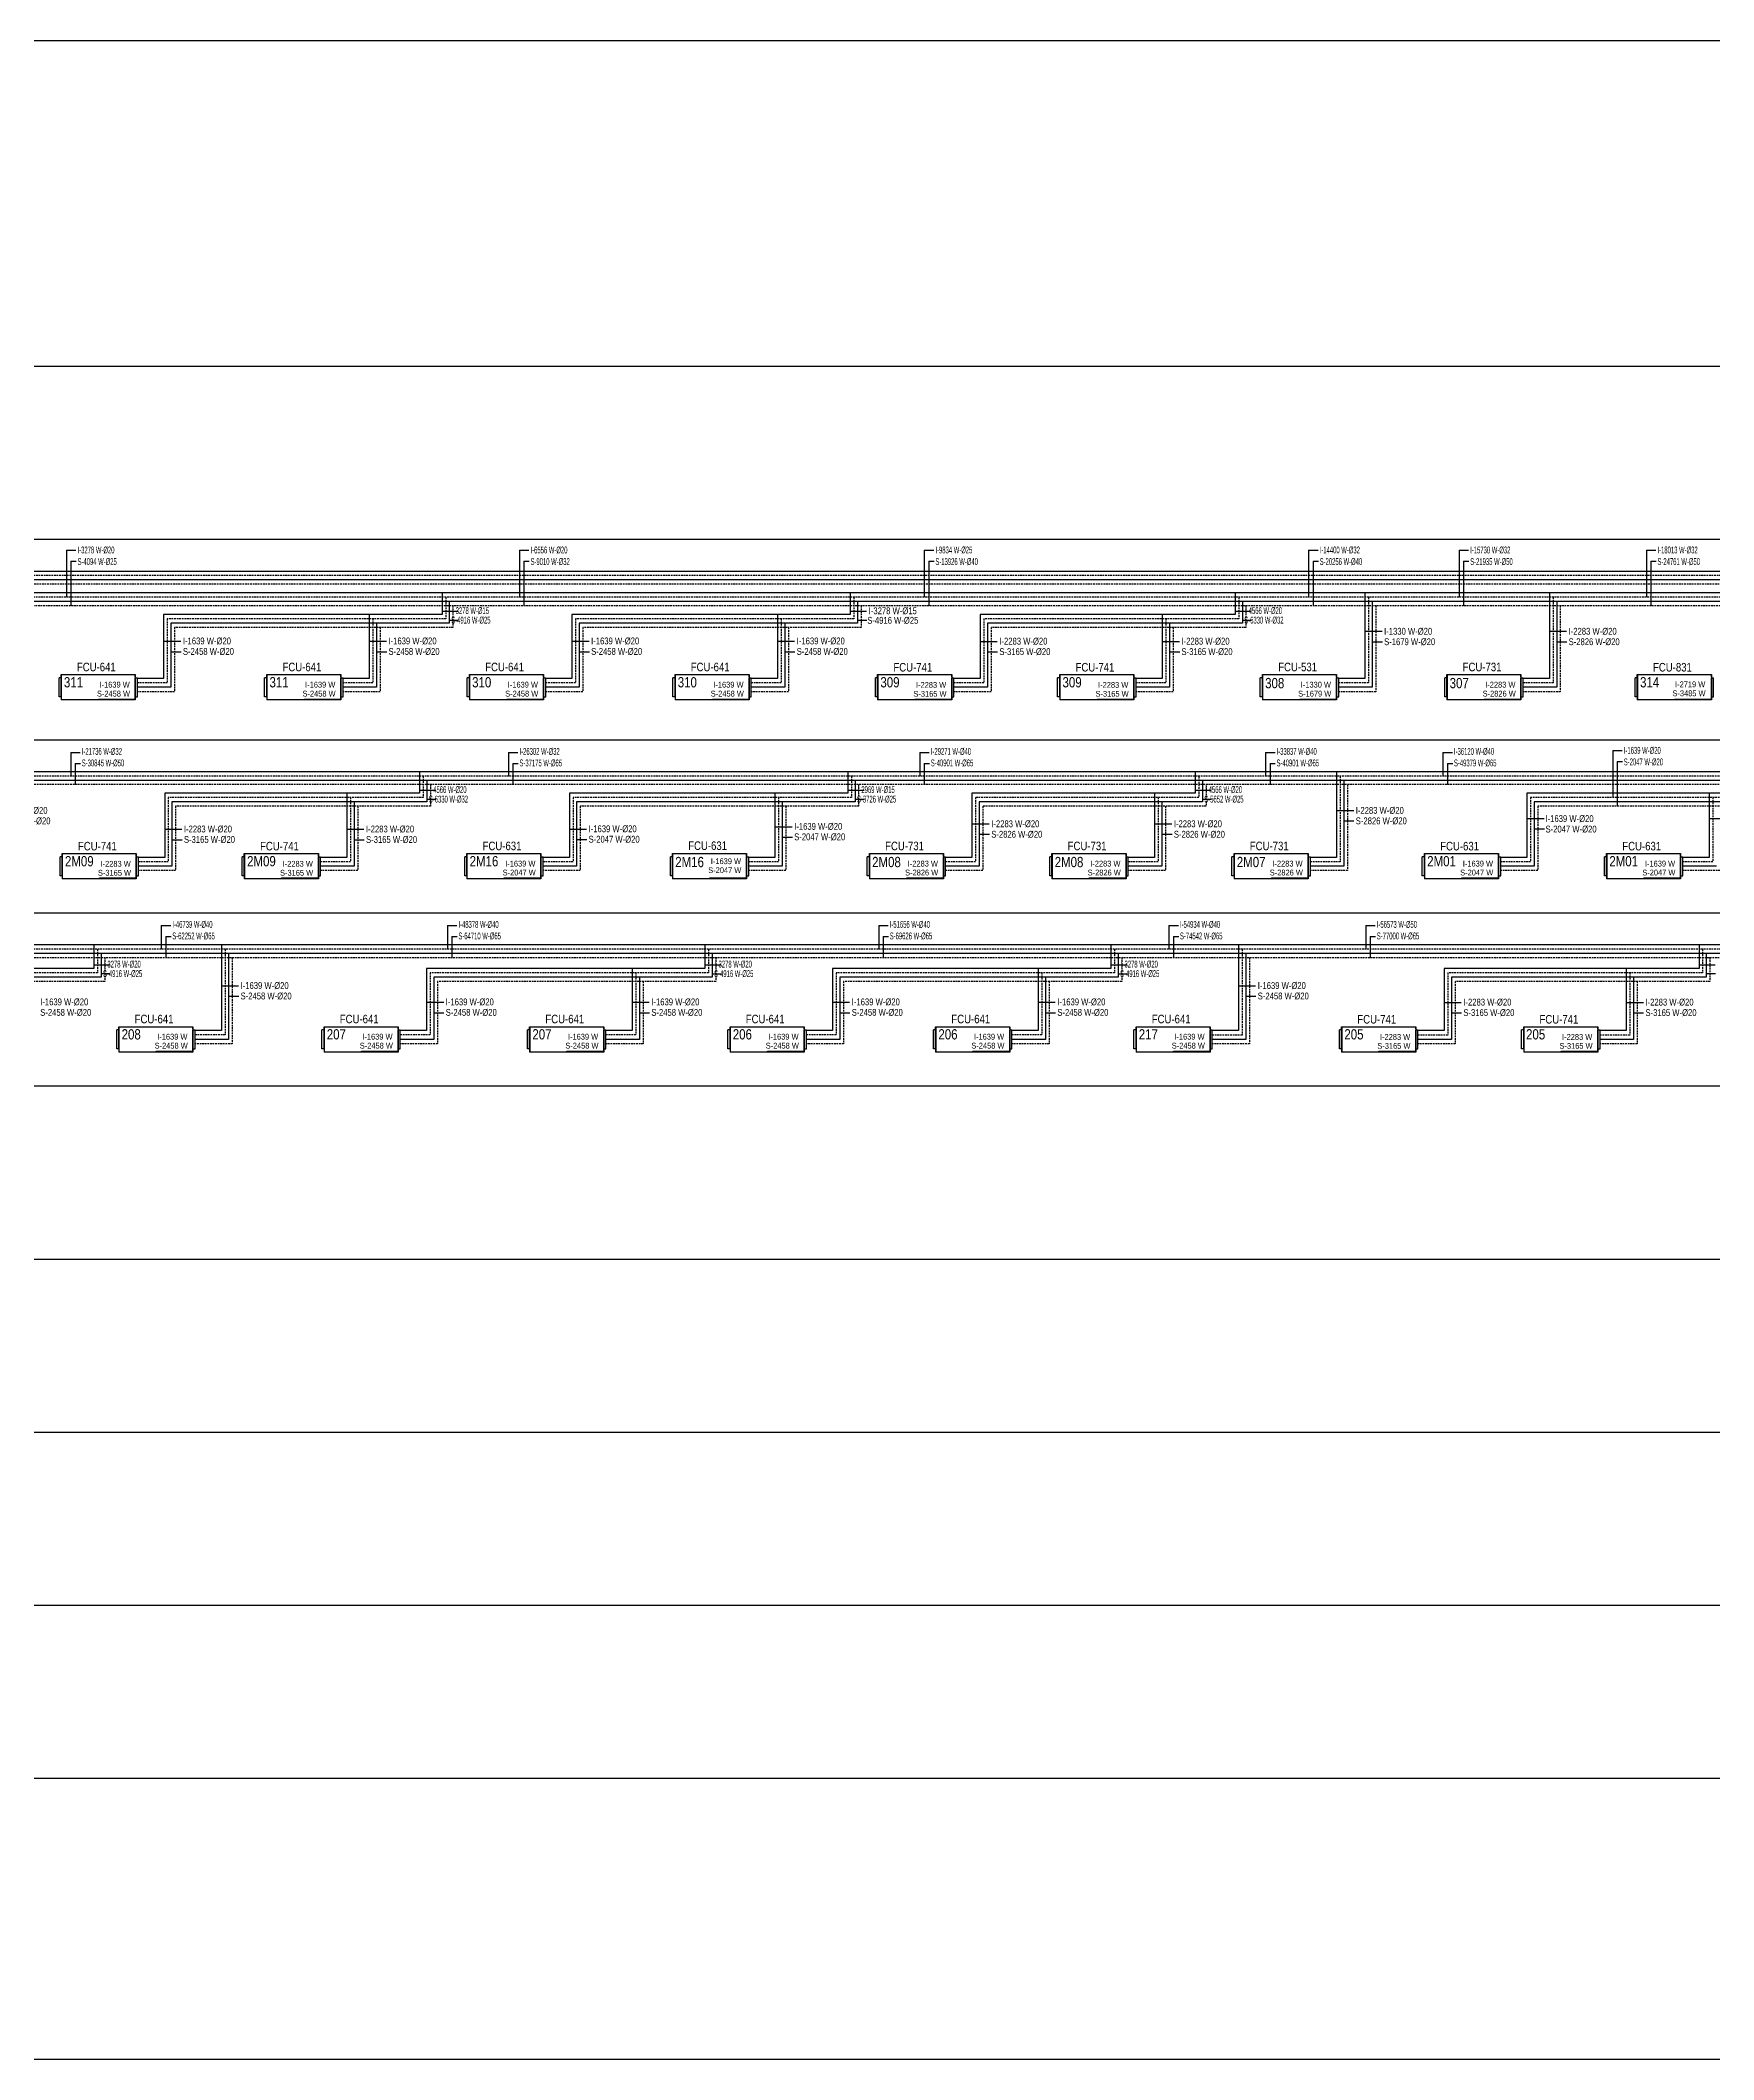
# Model space of a CAD drawing. Header units: centimetres. Extents: x 222914 to 271949, y -38857 to -18857.
# Drawn here: x 241263 to 246146, y -30556 to -24663 of the extents above; entities that cross this region are included whole.
import ezdxf
from ezdxf.enums import TextEntityAlignment as Align

# ---------------------------------------------------------------- set-up
doc = ezdxf.new("R2010")
doc.units = ezdxf.units.CM
doc.header["$LTSCALE"] = 0.2
doc.linetypes.add('DASHED', pattern=[75, 50, -25])
doc.layers.get('0').update_dxf_attribs({"color": 252})
for name, color, linetype, lineweight in [('1-BASLIK', 53, 'Continuous', 25), ('T-ISITMA', 1, 'Continuous', 30), ('T-MAHAL', 120, 'Continuous', 15), ('T-SOGUTMA', 4, 'Continuous', 30), ('T-STEXT', 181, 'Continuous', 15)]:
    doc.layers.add(name, color=color, linetype=linetype, lineweight=lineweight)
for name, color, linetype in [('T-FC', 150, 'Continuous'), ('T-FC-NUMARA', 62, 'Continuous'), ('T-GIDIS-ITEXT-TOPLAMA', 61, 'Continuous'), ('T-ISITMA-TOPLAMA', 61, 'Continuous'), ('T-ITEXT', 32, 'Continuous'), ('T-SOGUTMA-TOPLAMA', 120, 'Continuous'), ('T-TEXT', 85, 'Continuous')]:
    doc.layers.add(name, color=color, linetype=linetype)
doc.styles.add('ARIAL', font='arial.ttf')
doc.styles.add('GKM', font='ARIALN.TTF', dxfattribs={"width": 0.6, "height": 20})
doc.styles.add('LUCIDASANS', font='arial.ttf', dxfattribs={"width": 0.8})

# ---------------------------------------------------------------- blocks, each defined once
blk = doc.blocks.new('FANCOIL-DWD')
at = {"linetype": 'DASHED'}
blk.add_line((-114.3, -71.5), (-114.3, -16.4), dxfattribs=at)
for p, q in [((-108.1, -16.4), (-114.3, -16.4)), ((-114.3, -69.1), (-114.3, -18.8)), ((-108.1, -71.5), (-108.1, -7)), ((-108.1, -7), (108.1, -7)), ((-106.8, -80.9), (-106.8, -7)), ((108.1, -7), (108.1, -80.9)), ((108.1, -14.1), (108.1, -7.7)), ((108.1, -16.4), (114.6, -16.4)), ((108.1, -71), (108.1, -16.9)), ((114.6, -71.5), (114.6, -16.4)), ((-108.1, -71.5), (-114.3, -71.5)), ((-108.1, -71.5), (-108.1, -80.9)), ((108.1, -80.9), (-108.1, -80.9)), ((0.9, -80.9), (0.9, -78.2)), ((0.9, -78.2), (108.1, -78.2)), ((108.1, -78), (108.1, -71.5)), ((108.1, -71.5), (114.6, -71.5))]:
    blk.add_line(p, q)

msp = doc.modelspace()

# ---------------------------------------------------------------- linework, layer by layer
at = {"layer": '1-BASLIK'}
msp.add_lwpolyline([(224519.3, -24662.5), (264878.8, -24662.5), (264878.8, -30556.2), (224519.3, -30556.2)], close=True, dxfattribs=at)
at = {"layer": 'T-GIDIS-ITEXT-TOPLAMA'}
for p, q in [((242435.3, -26328.6), (242482.7, -26328.6)), ((244749.6, -26328.6), (244797, -26328.6)), ((242369.7, -26851), (242417.2, -26851)), ((243619.3, -26851), (243666.7, -26851)), ((244632.9, -26851), (244680.3, -26851)), ((241418.8, -27360.3), (241466.3, -27360.3)), ((243202.4, -27360.4), (243249.8, -27360.4)), ((244387.2, -27360.4), (244434.7, -27360.4)), ((246103.6, -27360.3), (246151.1, -27360.3))]:
    msp.add_line(p, q, dxfattribs=at)
at = {"layer": 'T-ISITMA', "lineweight": -3, "ltscale": 0.5}
for p, q in [((255575.3, -26212.3), (226154, -26212.3)), ((255374.2, -26274.8), (240493.9, -26274.8)), ((242435.3, -26274.8), (242435.3, -26338.1)), ((243626.7, -26274.8), (243626.7, -26338.1)), ((244749.6, -26274.8), (244749.6, -26338.1)), ((245128.6, -26274.8), (245128.6, -26525.2)), ((245667, -26274.8), (245667, -26525.2)), ((242435.3, -26338.1), (241622.8, -26338.1)), ((241622.8, -26338.1), (241622.8, -26525.2)), ((242222.8, -26338.1), (242222.8, -26525.2)), ((243626.7, -26338.1), (242814.3, -26338.1)), ((242814.3, -26338.1), (242814.3, -26525.2)), ((243414.3, -26338.1), (243414.3, -26525.2)), ((244749.6, -26338.1), (244005.7, -26338.1)), ((244005.7, -26338.1), (244005.7, -26525.2)), ((244537.2, -26338.1), (244537.2, -26525.2)), ((241622.8, -26525.2), (241546.4, -26525.2)), ((242222.8, -26525.2), (242146.4, -26525.2)), ((242814.3, -26525.2), (242737.8, -26525.2)), ((243414.3, -26525.2), (243337.8, -26525.2)), ((244005.7, -26525.2), (243929.2, -26525.2)), ((244537.2, -26525.2), (244460.7, -26525.2)), ((245128.6, -26525.2), (245052.1, -26525.2)), ((245667, -26525.2), (245590.5, -26525.2)), ((255535.6, -26797.4), (233697.5, -26797.4)), ((242369.7, -26797.4), (242369.7, -26859.6)), ((243619.3, -26797.4), (243619.3, -26859.6)), ((244632.9, -26799.5), (244632.9, -26859.6)), ((245045.8, -26797.4), (245045.8, -27047.5)), ((242369.7, -26859.6), (241625.8, -26859.6)), ((241625.8, -26859.6), (241625.8, -27047.5)), ((242157.3, -26859.6), (242157.3, -27047.5)), ((243619.3, -26859.6), (242806.8, -26859.6)), ((242806.8, -26859.6), (242806.8, -27047.5)), ((243406.8, -26859.6), (243406.8, -27047.5)), ((243981.5, -26859.6), (243981.5, -27047.5)), ((244632.9, -26859.6), (243981.5, -26859.6)), ((244514.3, -26859.6), (244514.3, -27047.5)), ((248177.8, -26859.6), (245601.4, -26859.6)), ((245601.4, -26859.6), (245601.4, -27047.5)), ((246132.9, -26859.6), (246132.9, -27047.5)), ((241625.8, -27047.5), (241549.4, -27047.5)), ((242157.3, -27047.5), (242080.9, -27047.5)), ((242806.8, -27047.5), (242730.4, -27047.5)), ((243406.8, -27047.5), (243330.4, -27047.5)), ((243981.5, -27047.5), (243905, -27047.5)), ((244514.3, -27047.5), (244437.8, -27047.5)), ((245045.8, -27047.5), (244969.3, -27047.5)), ((245601.4, -27047.5), (245525, -27047.5)), ((246132.9, -27047.5), (246056.5, -27047.5)), ((255575.3, -27302.4), (228973.5, -27302.4)), ((241418.8, -27301.9), (241418.8, -27371.2)), ((241791.3, -27302.3), (241791.3, -27552.8)), ((243202.4, -27301.9), (243202.4, -27371.2)), ((244387.2, -27301.9), (244387.2, -27371.2)), ((244759.7, -27302.4), (244759.7, -27552.8)), ((246103.6, -27302.4), (246103.6, -27371.2)), ((241418.8, -27371.2), (240606.4, -27371.2)), ((242390, -27371.2), (242390, -27552.8)), ((243202.4, -27371.2), (242390, -27371.2)), ((242990, -27371.2), (242990, -27552.8)), ((243574.8, -27371.2), (243574.8, -27552.8)), ((244387.2, -27371.2), (243574.8, -27371.2)), ((244174.8, -27371.2), (244174.8, -27552.8)), ((246103.6, -27371.2), (245359.7, -27371.2)), ((245359.7, -27371.2), (245359.7, -27552.8)), ((245891.2, -27371.2), (245891.2, -27552.8)), ((241791.3, -27552.8), (241714.8, -27552.8)), ((242390, -27552.8), (242313.5, -27552.8)), ((242990, -27552.8), (242913.5, -27552.8)), ((243574.8, -27552.8), (243498.4, -27552.8)), ((244174.8, -27552.8), (244098.4, -27552.8)), ((244759.7, -27552.8), (244683.2, -27552.8)), ((245359.7, -27552.8), (245283.2, -27552.8)), ((245891.2, -27552.8), (245814.7, -27552.8))]:
    msp.add_line(p, q, dxfattribs=at)
at = {"layer": 'T-ISITMA', "linetype": 'DASHED', "lineweight": -3, "ltscale": 0.5}
for p, q in [((255587.8, -26224.8), (226164.6, -26224.8)), ((255384.8, -26287.6), (240504.5, -26287.6)), ((242445.9, -26287.6), (242445.9, -26350.8)), ((243637.3, -26287.6), (243637.3, -26350.8)), ((244760.2, -26287.6), (244760.2, -26350.8)), ((245139.2, -26287.6), (245139.2, -26538)), ((245677.6, -26287.6), (245677.6, -26538)), ((242445.9, -26350.8), (241633.5, -26350.8)), ((241633.5, -26350.8), (241633.5, -26538)), ((242233.5, -26350.8), (242233.5, -26538)), ((243637.3, -26350.8), (242824.9, -26350.8)), ((242824.9, -26350.8), (242824.9, -26538)), ((243424.9, -26350.8), (243424.9, -26538)), ((244760.2, -26350.8), (244016.3, -26350.8)), ((244016.3, -26350.8), (244016.3, -26538)), ((244547.8, -26350.8), (244547.8, -26538)), ((241633.5, -26538), (241546.4, -26538)), ((242233.5, -26538), (242146.4, -26538)), ((242824.9, -26538), (242737.8, -26538)), ((243424.9, -26538), (243337.8, -26538)), ((244016.3, -26538), (243929.2, -26538)), ((244547.8, -26538), (244460.7, -26538)), ((245139.2, -26538), (245052.1, -26538)), ((245677.6, -26538), (245590.5, -26538)), ((255537.1, -26809.9), (233708.2, -26809.9)), ((242380.4, -26809.9), (242380.4, -26872.3)), ((243629.9, -26809.9), (243629.9, -26872.3)), ((244643.5, -26812.2), (244643.5, -26872.3)), ((245056.4, -26810.1), (245056.4, -27060.3)), ((242380.4, -26872.3), (241636.4, -26872.3)), ((241636.4, -26872.3), (241636.4, -27060.3)), ((242167.9, -26872.3), (242167.9, -27060.3)), ((243629.9, -26872.3), (242817.5, -26872.3)), ((242817.5, -26872.3), (242817.5, -27060.3)), ((243417.5, -26872.3), (243417.5, -27060.3)), ((243992.1, -26872.3), (243992.1, -27060.3)), ((244643.5, -26872.3), (243992.1, -26872.3)), ((244524.9, -26872.3), (244524.9, -27060.3)), ((248188.4, -26872.3), (245612.1, -26872.3)), ((245612.1, -26872.3), (245612.1, -27060.3)), ((246143.6, -26872.3), (246143.6, -27060.3)), ((241636.4, -27060.3), (241549.4, -27060.3)), ((242167.9, -27060.3), (242080.9, -27060.3)), ((242817.5, -27060.3), (242730.4, -27060.3)), ((243417.5, -27060.3), (243330.4, -27060.3)), ((243992.1, -27060.3), (243905, -27060.3)), ((244524.9, -27060.3), (244437.8, -27060.3)), ((245056.4, -27060.3), (244969.3, -27060.3)), ((245612.1, -27060.3), (245525, -27060.3)), ((246143.6, -27060.3), (246056.5, -27060.3)), ((255587.8, -27314.9), (228984.1, -27314.9)), ((241429.4, -27314.9), (241429.4, -27384)), ((241801.9, -27315.1), (241801.9, -27565.5)), ((243213, -27314.9), (243213, -27384)), ((244397.9, -27314.9), (244397.9, -27384)), ((244770.3, -27315.1), (244770.3, -27565.6)), ((246114.2, -27314.9), (246114.2, -27384)), ((241429.4, -27384), (240617, -27384)), ((243213, -27384), (242400.6, -27384)), ((242400.6, -27384), (242400.6, -27565.5)), ((243000.6, -27384), (243000.6, -27565.5)), ((244397.9, -27384), (243585.5, -27384)), ((243585.5, -27384), (243585.5, -27565.5)), ((244185.5, -27384), (244185.5, -27565.5)), ((246114.2, -27384), (245370.3, -27384)), ((245370.3, -27384), (245370.3, -27565.6)), ((245901.8, -27384), (245901.8, -27565.6)), ((241801.9, -27565.5), (241714.8, -27565.5)), ((242400.6, -27565.5), (242313.5, -27565.5)), ((243000.6, -27565.5), (242913.5, -27565.5)), ((243585.5, -27565.5), (243498.4, -27565.5)), ((244185.5, -27565.5), (244098.4, -27565.5)), ((244770.3, -27565.6), (244683.2, -27565.6)), ((245370.3, -27565.6), (245283.2, -27565.6)), ((245901.8, -27565.6), (245814.7, -27565.6))]:
    msp.add_line(p, q, dxfattribs=at)
at = {"layer": 'T-ISITMA-TOPLAMA'}
for p, q in [((241339.1, -26150.5), (241339.1, -26287.6)), ((241339.1, -26150.5), (241366.9, -26150.5)), ((242661.1, -26150.5), (242661.1, -26287.6)), ((242661.1, -26150.5), (242688.8, -26150.5)), ((243842.7, -26150.5), (243842.7, -26287.6)), ((243842.7, -26150.5), (243870.4, -26150.5)), ((244964.2, -26150.5), (244964.2, -26287.6)), ((244964.2, -26150.5), (244991.9, -26150.5)), ((245403.4, -26150.5), (245403.4, -26287.6)), ((245403.4, -26150.5), (245431.1, -26150.5)), ((245949.9, -26150.5), (245949.9, -26287.6)), ((245949.9, -26150.5), (245977.7, -26150.5)), ((241351.6, -26741.2), (241351.6, -26809.9)), ((241351.6, -26741.2), (241379.4, -26741.2)), ((242629.1, -26741.2), (242629.1, -26809.9)), ((242629.1, -26741.2), (242656.9, -26741.2)), ((243829.6, -26741.2), (243829.6, -26809.9)), ((243829.6, -26741.2), (243857.3, -26741.2)), ((244838.5, -26741.2), (244838.5, -26809.9)), ((244838.5, -26741.2), (244866.3, -26741.2)), ((245356.3, -26741.2), (245356.3, -26809.9)), ((245356.3, -26741.2), (245384.1, -26741.2)), ((245851.7, -26735.3), (245851.7, -26872.3)), ((245851.7, -26735.3), (245879.4, -26735.3)), ((241615.8, -27246.2), (241615.8, -27314.9)), ((241615.8, -27246.2), (241643.6, -27246.2)), ((242450.9, -27246.2), (242450.9, -27314.9)), ((242450.9, -27246.2), (242478.6, -27246.2)), ((243709.7, -27246.2), (243709.7, -27314.9)), ((243709.7, -27246.2), (243737.4, -27246.2)), ((244556.6, -27246.2), (244556.6, -27314.9)), ((244556.6, -27246.2), (244584.4, -27246.2)), ((245131.1, -27246.2), (245131.1, -27314.9)), ((245131.1, -27246.2), (245158.8, -27246.2))]:
    msp.add_line(p, q, dxfattribs=at)
at = {"layer": 'T-ISITMA-TOPLAMA', "color": 1}
for p, q in [((243626.7, -26328.6), (243674.1, -26328.6)), ((243647.9, -26354.8), (243674.9, -26354.8)), ((241622.8, -26416.3), (241672.9, -26416.3)), ((242222.8, -26416.3), (242272.9, -26416.3)), ((242814.3, -26416.3), (242864.3, -26416.3)), ((243414.3, -26416.3), (243464.3, -26416.3)), ((241791.3, -27422.1), (241841.3, -27422.1)), ((244759.7, -27422.1), (244809.7, -27422.1)), ((242390, -27469.8), (242440, -27469.8)), ((242990, -27469.8), (243040, -27469.8)), ((243574.8, -27469.8), (243624.8, -27469.8)), ((244174.8, -27469.8), (244224.8, -27469.8))]:
    msp.add_line(p, q, dxfattribs=at)
at = {"layer": 'T-ISITMA-TOPLAMA', "color": 30}
for p, q in [((245667, -26387.3), (245717, -26387.3)), ((245688.2, -26417.8), (245717.8, -26417.8)), ((245045.8, -26910), (245095.8, -26910)), ((243982.1, -26949.3), (244032.1, -26949.3)), ((244003.3, -26979.8), (244032.9, -26979.8)), ((244514.8, -26949.3), (244564.8, -26949.3)), ((244536.1, -26979.8), (244565.7, -26979.8)), ((245067, -26940.6), (245096.6, -26940.6))]:
    msp.add_line(p, q, dxfattribs=at)
at = {"layer": 'T-ISITMA-TOPLAMA', "color": 163}
for p, q in [((244005.7, -26417), (244055.7, -26417)), ((244537.2, -26417), (244587.2, -26417)), ((241625.8, -26965.2), (241675.8, -26965.2)), ((242157.3, -26965.2), (242207.3, -26965.2)), ((245359.7, -27470.5), (245409.7, -27470.5)), ((245891.2, -27470.5), (245941.2, -27470.5))]:
    msp.add_line(p, q, dxfattribs=at)
at = {"layer": 'T-ISITMA-TOPLAMA', "color": 2}
for p, q in [((242806.8, -26964.6), (242856.9, -26964.6)), ((243406.8, -26957.6), (243456.9, -26957.6))]:
    msp.add_line(p, q, dxfattribs=at)
at = {"layer": 'T-SOGUTMA', "lineweight": -3, "ltscale": 0.5}
for p, q in [((255600.3, -26237.3), (226175.2, -26237.3)), ((255395.5, -26300.3), (240515.1, -26300.3)), ((242456.5, -26300.3), (242456.5, -26363.6)), ((243647.9, -26300.3), (243647.9, -26363.6)), ((244770.8, -26300.3), (244770.8, -26363.6)), ((245149.8, -26300.3), (245149.8, -26550.7)), ((245688.2, -26300.3), (245688.2, -26550.7)), ((242456.5, -26363.6), (241644.1, -26363.6)), ((241644.1, -26363.6), (241644.1, -26550.7)), ((242244.1, -26363.6), (242244.1, -26550.7)), ((243647.9, -26363.6), (242835.5, -26363.6)), ((242835.5, -26363.6), (242835.5, -26550.7)), ((243435.5, -26363.6), (243435.5, -26550.7)), ((244770.8, -26363.6), (244026.9, -26363.6)), ((244026.9, -26363.6), (244026.9, -26550.7)), ((244558.4, -26363.6), (244558.4, -26550.7)), ((241644.1, -26550.7), (241546.4, -26550.7)), ((242244.1, -26550.7), (242146.4, -26550.7)), ((242835.5, -26550.7), (242737.8, -26550.7)), ((243435.5, -26550.7), (243337.8, -26550.7)), ((244026.9, -26550.7), (243929.2, -26550.7)), ((244558.4, -26550.7), (244460.7, -26550.7)), ((245149.8, -26550.7), (245052.1, -26550.7)), ((245688.2, -26550.7), (245590.5, -26550.7)), ((255546, -26822.4), (233718.8, -26822.4)), ((242391, -26822.4), (242391, -26885.1)), ((243640.5, -26822.4), (243640.5, -26885.1)), ((244654.1, -26825), (244654.1, -26885.1)), ((245067, -26822.9), (245067, -27073)), ((242391, -26885.1), (241647.1, -26885.1)), ((241647.1, -26885.1), (241647.1, -27073)), ((242178.6, -26885.1), (242178.6, -27073)), ((243640.5, -26885.1), (242828.1, -26885.1)), ((242828.1, -26885.1), (242828.1, -27073)), ((243428.1, -26885.1), (243428.1, -27073)), ((244002.7, -26885.1), (244002.7, -27073)), ((244654.1, -26885.1), (244002.7, -26885.1)), ((244535.5, -26885.1), (244535.5, -27073)), ((248199, -26885.1), (245622.7, -26885.1)), ((245622.7, -26885.1), (245622.7, -27073)), ((241647.1, -27073), (241549.4, -27073)), ((242178.6, -27073), (242080.9, -27073)), ((242828.1, -27073), (242730.4, -27073)), ((243428.1, -27073), (243330.4, -27073)), ((244002.7, -27073), (243905, -27073)), ((244535.5, -27073), (244437.8, -27073)), ((245067, -27073), (244969.3, -27073)), ((245622.7, -27073), (245525, -27073)), ((246154.2, -27073), (246056.5, -27073)), ((255600.3, -27327.4), (228994.7, -27327.4)), ((241440.1, -27327.4), (241440.1, -27396.7)), ((241812.5, -27327.8), (241812.5, -27578.3)), ((243223.6, -27327.4), (243223.6, -27396.7)), ((244408.5, -27327.4), (244408.5, -27396.7)), ((244780.9, -27327.9), (244780.9, -27578.3)), ((246124.9, -27327.4), (246124.9, -27396.7)), ((241440.1, -27396.7), (240627.6, -27396.7)), ((243223.6, -27396.7), (242411.2, -27396.7)), ((242411.2, -27396.7), (242411.2, -27578.3)), ((243011.2, -27396.7), (243011.2, -27578.3)), ((244408.5, -27396.7), (243596.1, -27396.7)), ((243596.1, -27396.7), (243596.1, -27578.3)), ((244196.1, -27396.7), (244196.1, -27578.3)), ((246124.9, -27396.7), (245380.9, -27396.7)), ((245380.9, -27396.7), (245380.9, -27578.3)), ((245912.4, -27396.7), (245912.4, -27578.3)), ((241812.5, -27578.3), (241714.8, -27578.3)), ((242411.2, -27578.3), (242313.5, -27578.3)), ((243011.2, -27578.3), (242913.5, -27578.3)), ((243596.1, -27578.3), (243498.4, -27578.3)), ((244196.1, -27578.3), (244098.4, -27578.3)), ((244780.9, -27578.3), (244683.2, -27578.3)), ((245380.9, -27578.3), (245283.2, -27578.3)), ((245912.4, -27578.3), (245814.7, -27578.3))]:
    msp.add_line(p, q, dxfattribs=at)
at = {"layer": 'T-SOGUTMA', "linetype": 'DASHED', "lineweight": -3, "ltscale": 0.5}
for p, q in [((255612.8, -26249.8), (226185.9, -26249.8)), ((255406.1, -26313.1), (240525.8, -26313.1)), ((242467.1, -26313.1), (242467.1, -26376.3)), ((243658.5, -26313.1), (243658.5, -26376.3)), ((244781.4, -26313.1), (244781.4, -26376.3)), ((245160.4, -26313.1), (245160.4, -26563.5)), ((245698.8, -26313.1), (245698.8, -26563.5)), ((242467.1, -26376.3), (241654.7, -26376.3)), ((241654.7, -26376.3), (241654.7, -26563.5)), ((242254.7, -26376.3), (242254.7, -26563.5)), ((243658.5, -26376.3), (242846.1, -26376.3)), ((242846.1, -26376.3), (242846.1, -26563.5)), ((243446.1, -26376.3), (243446.1, -26563.5)), ((244781.4, -26376.3), (244037.5, -26376.3)), ((244037.5, -26376.3), (244037.5, -26563.5)), ((244569, -26376.3), (244569, -26563.5)), ((241654.7, -26563.5), (241546.4, -26563.5)), ((242254.7, -26563.5), (242146.4, -26563.5)), ((242846.1, -26563.5), (242737.8, -26563.5)), ((243446.1, -26563.5), (243337.8, -26563.5)), ((244037.5, -26563.5), (243929.2, -26563.5)), ((244569, -26563.5), (244460.7, -26563.5)), ((245160.4, -26563.5), (245052.1, -26563.5)), ((245698.8, -26563.5), (245590.5, -26563.5)), ((255545, -26834.9), (233729.4, -26834.9)), ((242401.6, -26834.9), (242401.6, -26897.8)), ((243651.1, -26834.9), (243651.1, -26897.8)), ((244664.8, -26837.7), (244664.8, -26897.8)), ((245077.7, -26835.6), (245077.7, -27085.8)), ((242401.6, -26897.8), (241657.7, -26897.8)), ((241657.7, -26897.8), (241657.7, -27085.8)), ((242189.2, -26897.8), (242189.2, -27085.8)), ((243651.1, -26897.8), (242838.7, -26897.8)), ((242838.7, -26897.8), (242838.7, -27085.8)), ((243438.7, -26897.8), (243438.7, -27085.8)), ((244013.4, -26897.8), (244013.4, -27085.8)), ((244664.8, -26897.8), (244013.4, -26897.8)), ((244546.2, -26897.8), (244546.2, -27085.8)), ((248209.7, -26897.8), (245633.3, -26897.8)), ((245633.3, -26897.8), (245633.3, -27085.8)), ((241657.7, -27085.8), (241549.4, -27085.8)), ((242189.2, -27085.8), (242080.9, -27085.8)), ((242838.7, -27085.8), (242730.4, -27085.8)), ((243438.7, -27085.8), (243330.4, -27085.8)), ((244013.4, -27085.8), (243905, -27085.8)), ((244546.2, -27085.8), (244437.8, -27085.8)), ((245077.7, -27085.8), (244969.3, -27085.8)), ((245633.3, -27085.8), (245525, -27085.8)), ((246164.8, -27085.8), (246056.5, -27085.8)), ((255612.8, -27339.9), (229005.4, -27339.9)), ((241450.7, -27339.8), (241450.7, -27409.5)), ((241823.1, -27340.6), (241823.1, -27591)), ((243234.3, -27339.8), (243234.3, -27409.5)), ((244419.1, -27339.8), (244419.1, -27409.5)), ((244791.6, -27340.6), (244791.6, -27591.1)), ((246135.5, -27339.8), (246135.5, -27409.5)), ((241450.7, -27409.5), (240638.3, -27409.5)), ((243234.3, -27409.5), (242421.8, -27409.5)), ((242421.8, -27409.5), (242421.8, -27591)), ((243021.8, -27409.5), (243021.8, -27591)), ((244419.1, -27409.5), (243606.7, -27409.5)), ((243606.7, -27409.5), (243606.7, -27591)), ((244206.7, -27409.5), (244206.7, -27591)), ((246135.5, -27409.5), (245391.6, -27409.5)), ((245391.6, -27409.5), (245391.6, -27591.1)), ((245923.1, -27409.5), (245923.1, -27591.1)), ((241823.1, -27591), (241714.8, -27591)), ((242421.8, -27591), (242313.5, -27591)), ((243021.8, -27591), (242913.5, -27591)), ((243606.7, -27591), (243498.4, -27591)), ((244206.7, -27591), (244098.4, -27591)), ((244791.6, -27591.1), (244683.2, -27591.1)), ((245391.6, -27591.1), (245283.2, -27591.1)), ((245923.1, -27591.1), (245814.7, -27591.1))]:
    msp.add_line(p, q, dxfattribs=at)
at = {"layer": 'T-SOGUTMA-TOPLAMA'}
for p, q in [((241352.2, -26182.3), (241367.7, -26182.3)), ((241352.2, -26182.3), (241352.2, -26313.1)), ((242674.2, -26182.3), (242689.7, -26182.3)), ((242674.2, -26182.3), (242674.2, -26313.1)), ((243855.7, -26182.3), (243871.2, -26182.3)), ((243855.7, -26182.3), (243855.7, -26313.1)), ((244977.3, -26182.3), (244992.8, -26182.3)), ((244977.3, -26182.3), (244977.3, -26313.1)), ((245416.5, -26182.3), (245432, -26182.3)), ((245416.5, -26182.3), (245416.5, -26313.1)), ((245963, -26182.3), (245978.5, -26182.3)), ((245963, -26182.3), (245963, -26313.1)), ((242456.5, -26354.8), (242483.5, -26354.8)), ((244770.8, -26354.8), (244797.8, -26354.8)), ((241364.7, -26773), (241380.2, -26773)), ((241364.7, -26773), (241364.7, -26834.9)), ((242642.2, -26773), (242657.7, -26773)), ((242642.2, -26773), (242642.2, -26834.9)), ((243842.7, -26773), (243858.2, -26773)), ((243842.7, -26773), (243842.7, -26834.9)), ((244851.6, -26773), (244867.1, -26773)), ((244851.6, -26773), (244851.6, -26834.9)), ((245369.4, -26773), (245384.9, -26773)), ((245369.4, -26773), (245369.4, -26834.9)), ((245864.7, -26767.1), (245880.3, -26767.1)), ((245864.7, -26767.1), (245864.7, -26897.8)), ((242391, -26877.3), (242418, -26877.3)), ((243640.5, -26877.3), (243667.5, -26877.3)), ((244654.1, -26877.3), (244681.1, -26877.3)), ((241628.9, -27278), (241644.4, -27278)), ((241628.9, -27278), (241628.9, -27339.9)), ((242463.9, -27278), (242479.4, -27278)), ((242463.9, -27278), (242463.9, -27339.9)), ((243722.8, -27278), (243738.3, -27278)), ((243722.8, -27278), (243722.8, -27339.9)), ((244569.7, -27278), (244585.2, -27278)), ((244569.7, -27278), (244569.7, -27339.9)), ((245144.2, -27278), (245159.7, -27278)), ((245144.2, -27278), (245144.2, -27339.9)), ((241440.1, -27386.5), (241467.1, -27386.5)), ((243223.6, -27386.6), (243250.7, -27386.6)), ((244408.5, -27386.6), (244435.5, -27386.6)), ((246124.9, -27386.5), (246151.9, -27386.5))]:
    msp.add_line(p, q, dxfattribs=at)
at = {"layer": 'T-SOGUTMA-TOPLAMA', "color": 100}
for p, q in [((245128.6, -26387.3), (245178.6, -26387.3)), ((245149.8, -26417.8), (245179.4, -26417.8))]:
    msp.add_line(p, q, dxfattribs=at)
at = {"layer": 'T-SOGUTMA-TOPLAMA', "color": 1}
for p, q in [((241644.1, -26446.9), (241673.7, -26446.9)), ((242244.1, -26446.9), (242273.7, -26446.9)), ((242835.5, -26446.9), (242865.1, -26446.9)), ((243435.5, -26446.9), (243465.1, -26446.9)), ((241812.5, -27452.6), (241842.1, -27452.6)), ((244780.9, -27452.6), (244810.5, -27452.6)), ((242411.2, -27500.4), (242440.8, -27500.4)), ((243011.2, -27500.4), (243040.8, -27500.4)), ((243596.1, -27500.4), (243625.7, -27500.4)), ((244196.1, -27500.4), (244225.7, -27500.4))]:
    msp.add_line(p, q, dxfattribs=at)
at = {"layer": 'T-SOGUTMA-TOPLAMA', "color": 163}
for p, q in [((244026.9, -26447.5), (244056.5, -26447.5)), ((244558.4, -26447.5), (244588, -26447.5)), ((241647.1, -26995.8), (241676.7, -26995.8)), ((242178.6, -26995.8), (242208.1, -26995.8)), ((245380.9, -27501.1), (245410.5, -27501.1)), ((245912.4, -27501.1), (245942, -27501.1))]:
    msp.add_line(p, q, dxfattribs=at)
at = {"layer": 'T-SOGUTMA-TOPLAMA', "color": 2}
for p, q in [((245601.4, -26933.7), (245651.4, -26933.7)), ((246132.9, -26933.7), (246182.9, -26933.7)), ((243428.1, -26988.1), (243457.7, -26988.1)), ((245622.7, -26964.2), (245652.3, -26964.2)), ((242828.1, -26995.1), (242857.7, -26995.1))]:
    msp.add_line(p, q, dxfattribs=at)
at = {"layer": 'T-TEXT', "color": 7}
for p, q in [((263936, -25614.8), (225015.5, -25614.8)), ((263936, -26119.8), (225015.5, -26119.8)), ((263936, -26704.9), (225015.5, -26704.9)), ((263936, -27209.9), (225015.5, -27209.9)), ((263936, -27714.9), (225015.5, -27714.9)), ((225015.5, -28219.9), (263936, -28219.9)), ((225015.5, -28724.9), (263936, -28724.9)), ((225015.5, -29229.9), (263936, -29229.9)), ((225015.5, -29734.9), (263936, -29734.9))]:
    msp.add_line(p, q, dxfattribs=at)

# ---------------------------------------------------------------- block references
at = {"layer": 'T-FC'}
for p in [(241431.8, -26506.8), (242031.8, -26506.8), (242623.2, -26506.8), (243223.2, -26506.8), (243814.6, -26506.8), (244346.1, -26506.8), (244937.5, -26506.8), (245475.9, -26506.8), (246031.6, -26506.8), (241434.8, -27029.1), (241966.2, -27029.1), (242615.8, -27029.1), (243215.8, -27029.1), (243790.4, -27029.1), (244323.2, -27029.1), (244854.7, -27029.1), (245410.4, -27029.1), (245941.9, -27029.1), (241600.2, -27534.3), (242198.9, -27534.3), (242798.9, -27534.3), (243383.8, -27534.3), (243983.8, -27534.3), (244568.6, -27534.3), (245168.6, -27534.3), (245700.1, -27534.3)]:
    msp.add_blockref('FANCOIL-DWD', p, dxfattribs=at)

# ---------------------------------------------------------------- texts
at = {"layer": 'T-FC-NUMARA', "color": 1, "style": 'ARIAL', "width": 0.8}
for p in [(241369.6, -26503.9), (241969.6, -26503.9), (242561.1, -26503.9), (243161.1, -26503.9), (241538.1, -27531.4), (242136.8, -27531.4), (242736.8, -27531.4), (243321.6, -27531.4), (243921.6, -27531.4), (244506.5, -27531.5)]:
    msp.add_text('FCU-641', height=25, dxfattribs=at).set_placement(p)
at = {"layer": 'T-FC-NUMARA', "color": 163, "style": 'ARIAL', "width": 0.8}
for p in [(243752.5, -26504.6), (244284, -26504.6), (241372.6, -27026.8), (241904.1, -27026.8), (245106.5, -27532.1), (245638, -27532.1)]:
    msp.add_text('FCU-741', height=25, dxfattribs=at).set_placement(p)
at = {"layer": 'T-FC-NUMARA', "color": 100, "style": 'ARIAL', "width": 0.8}
msp.add_text('FCU-531', height=25, dxfattribs=at).set_placement((244875.4, -26503.9))
at = {"layer": 'T-FC-NUMARA', "color": 30, "style": 'ARIAL', "width": 0.8}
for p in [(245413.8, -26503.9), (243728.3, -27026.2), (244261.1, -27026.2), (244792.6, -27026.2)]:
    msp.add_text('FCU-731', height=25, dxfattribs=at).set_placement(p)
at = {"layer": 'T-FC-NUMARA', "color": 62, "style": 'ARIAL', "width": 0.8}
msp.add_text('FCU-831', height=25, dxfattribs=at).set_placement((245969.4, -26504.6))
at = {"layer": 'T-FC-NUMARA', "color": 2, "style": 'ARIAL', "width": 0.8}
for p in [(242553.6, -27026.2), (243153.6, -27025.5), (245348.2, -27026.8), (245879.7, -27026.8)]:
    msp.add_text('FCU-631', height=25, dxfattribs=at).set_placement(p)
at = {"layer": 'T-GIDIS-ITEXT-TOPLAMA', "style": 'GKM', "width": 0.6}
for s, p in [('I-3278 W-%%C15', (242572.3, -26326.9)), ('I-4566 W-%%C20', (244886.7, -26326.9)), ('I-4566 W-%%C20', (242506.8, -26849.3)), ('I-2969 W-%%C15', (243756.3, -26849.3)), ('I-4566 W-%%C20', (244770, -26849.3)), ('I-3278 W-%%C20', (241555.9, -27358.6)), ('I-3278 W-%%C20', (243339.5, -27358.6)), ('I-3278 W-%%C20', (244524.3, -27358.6))]:
    msp.add_text(s, height=20, dxfattribs=at).set_placement(p, align=Align.MIDDLE_RIGHT)
at = {"layer": 'T-ISITMA-TOPLAMA', "style": 'GKM', "width": 0.6}
for s, p in [('I-3278 W-%%C20', (241371.5, -26159.9)), ('I-6556 W-%%C20', (242693.5, -26159.9)), ('I-9834 W-%%C25', (243875.1, -26159.9)), ('I-14400 W-%%C32', (244996.6, -26159.9)), ('I-15730 W-%%C32', (245435.8, -26159.9)), ('I-18013 W-%%C32', (245982.4, -26159.9)), ('I-21736 W-%%C32', (241383.8, -26747.7)), ('I-26302 W-%%C32', (242661.3, -26747.7)), ('I-29271 W-%%C40', (243861.7, -26747.7)), ('I-33837 W-%%C40', (244870.7, -26747.7)), ('I-36120 W-%%C40', (245388.4, -26747.7)), ('I-1639 W-%%C20', (245884.1, -26744.7)), ('I-46739 W-%%C40', (241648, -27252.7)), ('I-48378 W-%%C40', (242483, -27252.7)), ('I-51656 W-%%C40', (243741.8, -27252.7)), ('I-54934 W-%%C40', (244588.8, -27252.7)), ('I-56573 W-%%C50', (245163.2, -27252.7))]:
    msp.add_text(s, height=20, dxfattribs=at).set_placement(p)
at = {"layer": 'T-ISITMA-TOPLAMA', "color": 1, "style": 'ARIAL', "width": 0.8}
for s, p in [('S-4916 W-%%C25', (243825.2, -26355.2)), ('I-3278 W-%%C15', (243820.8, -26327.4))]:
    msp.add_text(s, height=20, dxfattribs=at).set_placement(p, align=Align.MIDDLE_RIGHT)
at = {"layer": 'T-ISITMA-TOPLAMA', "color": 30, "style": 'ARIAL', "width": 0.8}
for p in [(245723, -26397.2), (245101.8, -26919.9), (244038.1, -26959.1), (244570.9, -26959.1)]:
    msp.add_text('I-2283 W-%%C20', height=20, dxfattribs=at).set_placement(p)
at = {"layer": 'T-ISITMA-TOPLAMA', "color": 1, "style": 'ARIAL', "width": 0.8}
for p in [(241678.9, -26425.4), (242278.9, -26425.4), (242870.3, -26425.4), (243470.3, -26425.4), (241262.5, -27478.9), (241847.3, -27431.2), (242446, -27478.9), (243046, -27478.9), (243630.9, -27478.9), (244230.9, -27478.9), (244815.8, -27431.2)]:
    msp.add_text('I-1639 W-%%C20', height=20, dxfattribs=at).set_placement(p)
at = {"layer": 'T-ISITMA-TOPLAMA', "color": 163, "style": 'ARIAL', "width": 0.8}
for p in [(244061.7, -26426.1), (244593.2, -26426.1), (241681.9, -26974.3), (242213.4, -26974.3), (245415.8, -27479.6), (245947.3, -27479.6)]:
    msp.add_text('I-2283 W-%%C20', height=20, dxfattribs=at).set_placement(p)
at = {"layer": 'T-ISITMA-TOPLAMA', "color": 2, "style": 'ARIAL', "width": 0.8}
for p in [(245655.6, -26943.9), (242862.9, -26973.7), (243462.9, -26966.7)]:
    msp.add_text('I-1639 W-%%C20', height=20, dxfattribs=at).set_placement(p)
at = {"layer": 'T-ITEXT', "color": 1, "style": 'ARIAL', "width": 0.8}
for p in [(241523.8, -26551.5), (242123.8, -26551.5), (242715.2, -26551.5), (243315.2, -26551.5), (241692.2, -27579), (242290.9, -27579), (242890.9, -27579), (243475.8, -27579), (244075.8, -27579), (244660.7, -27579)]:
    msp.add_text('I-1639 W', height=17, dxfattribs=at).set_placement(p, align=Align.RIGHT)
at = {"layer": 'T-ITEXT', "color": 163, "style": 'ARIAL', "width": 0.8}
for p in [(243906.6, -26552.2), (244438.1, -26552.2), (241526.8, -27074.4), (242058.3, -27074.4), (245260.7, -27579.7), (245792.1, -27579.7)]:
    msp.add_text('I-2283 W', height=17, dxfattribs=at).set_placement(p, align=Align.RIGHT)
at = {"layer": 'T-ITEXT', "color": 100, "style": 'ARIAL', "width": 0.8}
for s, p in [('S-1679 W', (245030.4, -26577.7)), ('I-1330 W', (245029.5, -26551.5))]:
    msp.add_text(s, height=17, dxfattribs=at).set_placement(p, align=Align.RIGHT)
at = {"layer": 'T-ITEXT', "color": 30, "style": 'ARIAL', "width": 0.8}
for p in [(245567.9, -26551.5), (243882.5, -27073.8), (244415.2, -27073.8), (244946.7, -27073.8)]:
    msp.add_text('I-2283 W', height=17, dxfattribs=at).set_placement(p, align=Align.RIGHT)
at = {"layer": 'T-ITEXT', "color": 62, "style": 'ARIAL', "width": 0.8}
msp.add_text('I-2719 W', height=17, dxfattribs=at).set_placement((246121.9, -26550.7), align=Align.RIGHT)
at = {"layer": 'T-ITEXT', "color": 2, "style": 'ARIAL', "width": 0.8}
for p in [(243307.8, -27066.8), (242707.8, -27073.8), (245502.4, -27073.8), (246033.9, -27073.8)]:
    msp.add_text('I-1639 W', height=17, dxfattribs=at).set_placement(p, align=Align.RIGHT)
at = {"layer": 'T-MAHAL', "style": 'LUCIDASANS', "width": 0.8}
for s, p in [('311', (241331.7, -26551)), ('311', (241931.7, -26551)), ('310', (242523.1, -26551)), ('310', (243123.1, -26551)), ('309', (243714.5, -26551)), ('309', (244246, -26551)), ('314', (245931.5, -26551)), ('308', (244837.4, -26553.4)), ('307', (245375.8, -26553.4)), ('2M09', (241334.7, -27073.3)), ('2M09', (241866.2, -27073.3)), ('2M16', (242515.7, -27073.3)), ('2M16', (243115.7, -27075.7)), ('2M08', (243690.3, -27075.7)), ('2M08', (244223.1, -27075.7)), ('2M07', (244754.6, -27075.7)), ('2M01', (245310.3, -27073.3)), ('2M01', (245841.8, -27073.3)), ('208', (241500.1, -27578.6)), ('207', (242098.8, -27578.6)), ('207', (242698.8, -27578.6)), ('206', (243283.7, -27578.6)), ('206', (243883.7, -27578.6)), ('217', (244468.5, -27578.6)), ('205', (245068.5, -27578.6)), ('205', (245598.7, -27578.6))]:
    msp.add_text(s, height=30, dxfattribs=at).set_placement(p)
at = {"layer": 'T-SOGUTMA-TOPLAMA', "style": 'GKM', "width": 0.6}
for s, p in [('S-4094 W-%%C25', (241371.5, -26193.7)), ('S-9010 W-%%C32', (242693.5, -26193.7)), ('S-13926 W-%%C40', (243875.1, -26193.7)), ('S-20256 W-%%C40', (244996.6, -26193.7)), ('S-21935 W-%%C50', (245435.8, -26193.7)), ('S-24761 W-%%C50', (245982.4, -26193.7)), ('S-30845 W-%%C50', (241383.8, -26781.5)), ('S-37175 W-%%C65', (242661.3, -26781.5)), ('S-40901 W-%%C65', (243861.7, -26781.5)), ('S-40901 W-%%C65', (244870.7, -26781.5)), ('S-49379 W-%%C65', (245388.4, -26781.5)), ('S-2047 W-%%C20', (245884.1, -26778.5)), ('S-62252 W-%%C65', (241648, -27286.5)), ('S-64710 W-%%C65', (242483, -27286.5)), ('S-69626 W-%%C65', (243741.8, -27286.5)), ('S-74542 W-%%C65', (244588.8, -27286.5)), ('S-77000 W-%%C65', (245163.2, -27286.5))]:
    msp.add_text(s, height=20, dxfattribs=at).set_placement(p)
for s, p in [('S-4916 W-%%C25', (242576.7, -26354.6)), ('S-6330 W-%%C32', (244891, -26354.6)), ('S-6330 W-%%C32', (242511.2, -26877.1)), ('S-3726 W-%%C25', (243760.7, -26877.1)), ('S-5652 W-%%C25', (244774.3, -26877.1)), ('S-4916 W-%%C25', (241560.3, -27386.3)), ('S-4916 W-%%C25', (243343.9, -27386.4)), ('S-4916 W-%%C25', (244528.7, -27386.4))]:
    msp.add_text(s, height=20, dxfattribs=at).set_placement(p, align=Align.MIDDLE_RIGHT)
at = {"layer": 'T-SOGUTMA-TOPLAMA', "color": 100, "style": 'ARIAL', "width": 0.8}
for s, p in [('I-1330 W-%%C20', (245184.6, -26397.2)), ('S-1679 W-%%C20', (245184.6, -26427.7)), ('S-1679 W-%%C20', (241143.5, -26950.5)), ('I-1330 W-%%C20', (241143.5, -26919.9))]:
    msp.add_text(s, height=20, dxfattribs=at).set_placement(p)
at = {"layer": 'T-SOGUTMA-TOPLAMA', "color": 1, "style": 'ARIAL', "width": 0.8}
for p in [(241678.9, -26456), (242278.9, -26456), (242870.3, -26456), (243470.3, -26456), (241847.3, -27461.7), (244815.8, -27461.7), (241262.5, -27509.5), (242446, -27509.5), (243046, -27509.5), (243630.9, -27509.5), (244230.9, -27509.5)]:
    msp.add_text('S-2458 W-%%C20', height=20, dxfattribs=at).set_placement(p)
at = {"layer": 'T-SOGUTMA-TOPLAMA', "color": 163, "style": 'ARIAL', "width": 0.8}
for p in [(244061.7, -26456.6), (244593.2, -26456.6), (241681.9, -27004.9), (242213.4, -27004.9), (245415.8, -27510.2), (245947.3, -27510.2)]:
    msp.add_text('S-3165 W-%%C20', height=20, dxfattribs=at).set_placement(p)
at = {"layer": 'T-SOGUTMA-TOPLAMA', "color": 30, "style": 'ARIAL', "width": 0.8}
for p in [(245723, -26427.7), (245101.8, -26950.5), (244038.1, -26989.7), (244570.9, -26989.7)]:
    msp.add_text('S-2826 W-%%C20', height=20, dxfattribs=at).set_placement(p)
at = {"layer": 'T-SOGUTMA-TOPLAMA', "color": 2, "style": 'ARIAL', "width": 0.8}
for p in [(242862.9, -27004.2), (243462.9, -26997.2), (245655.6, -26974.5)]:
    msp.add_text('S-2047 W-%%C20', height=20, dxfattribs=at).set_placement(p)
at = {"layer": 'T-STEXT', "color": 1, "style": 'ARIAL', "width": 0.8}
for p in [(241524.7, -26577.7), (242124.7, -26577.7), (242716.1, -26577.7), (243316.1, -26577.7), (241693.1, -27605.2), (242291.8, -27605.2), (242891.8, -27605.2), (243476.6, -27605.2), (244076.6, -27605.2), (244661.5, -27605.2)]:
    msp.add_text('S-2458 W', height=17, dxfattribs=at).set_placement(p, align=Align.RIGHT)
at = {"layer": 'T-STEXT', "color": 163, "style": 'ARIAL', "width": 0.8}
for p in [(243907.5, -26578.3), (244439, -26578.3), (241527.6, -27100.6), (242059.1, -27100.6), (245261.5, -27605.9), (245793, -27605.9)]:
    msp.add_text('S-3165 W', height=17, dxfattribs=at).set_placement(p, align=Align.RIGHT)
at = {"layer": 'T-STEXT', "color": 30, "style": 'ARIAL', "width": 0.8}
for p in [(245568.8, -26577.7), (243883.3, -27099.9), (244416.1, -27099.9), (244947.6, -27099.9)]:
    msp.add_text('S-2826 W', height=17, dxfattribs=at).set_placement(p, align=Align.RIGHT)
at = {"layer": 'T-STEXT', "color": 62, "style": 'ARIAL', "width": 0.8}
msp.add_text('S-3485 W', height=17, dxfattribs=at).set_placement((246122.7, -26576.8), align=Align.RIGHT)
at = {"layer": 'T-STEXT', "color": 2, "style": 'ARIAL', "width": 0.8}
for p in [(242708.7, -27099.9), (243308.7, -27093), (245503.2, -27099.9), (246034.7, -27099.9)]:
    msp.add_text('S-2047 W', height=17, dxfattribs=at).set_placement(p, align=Align.RIGHT)

doc.saveas('drawing.dxf')
